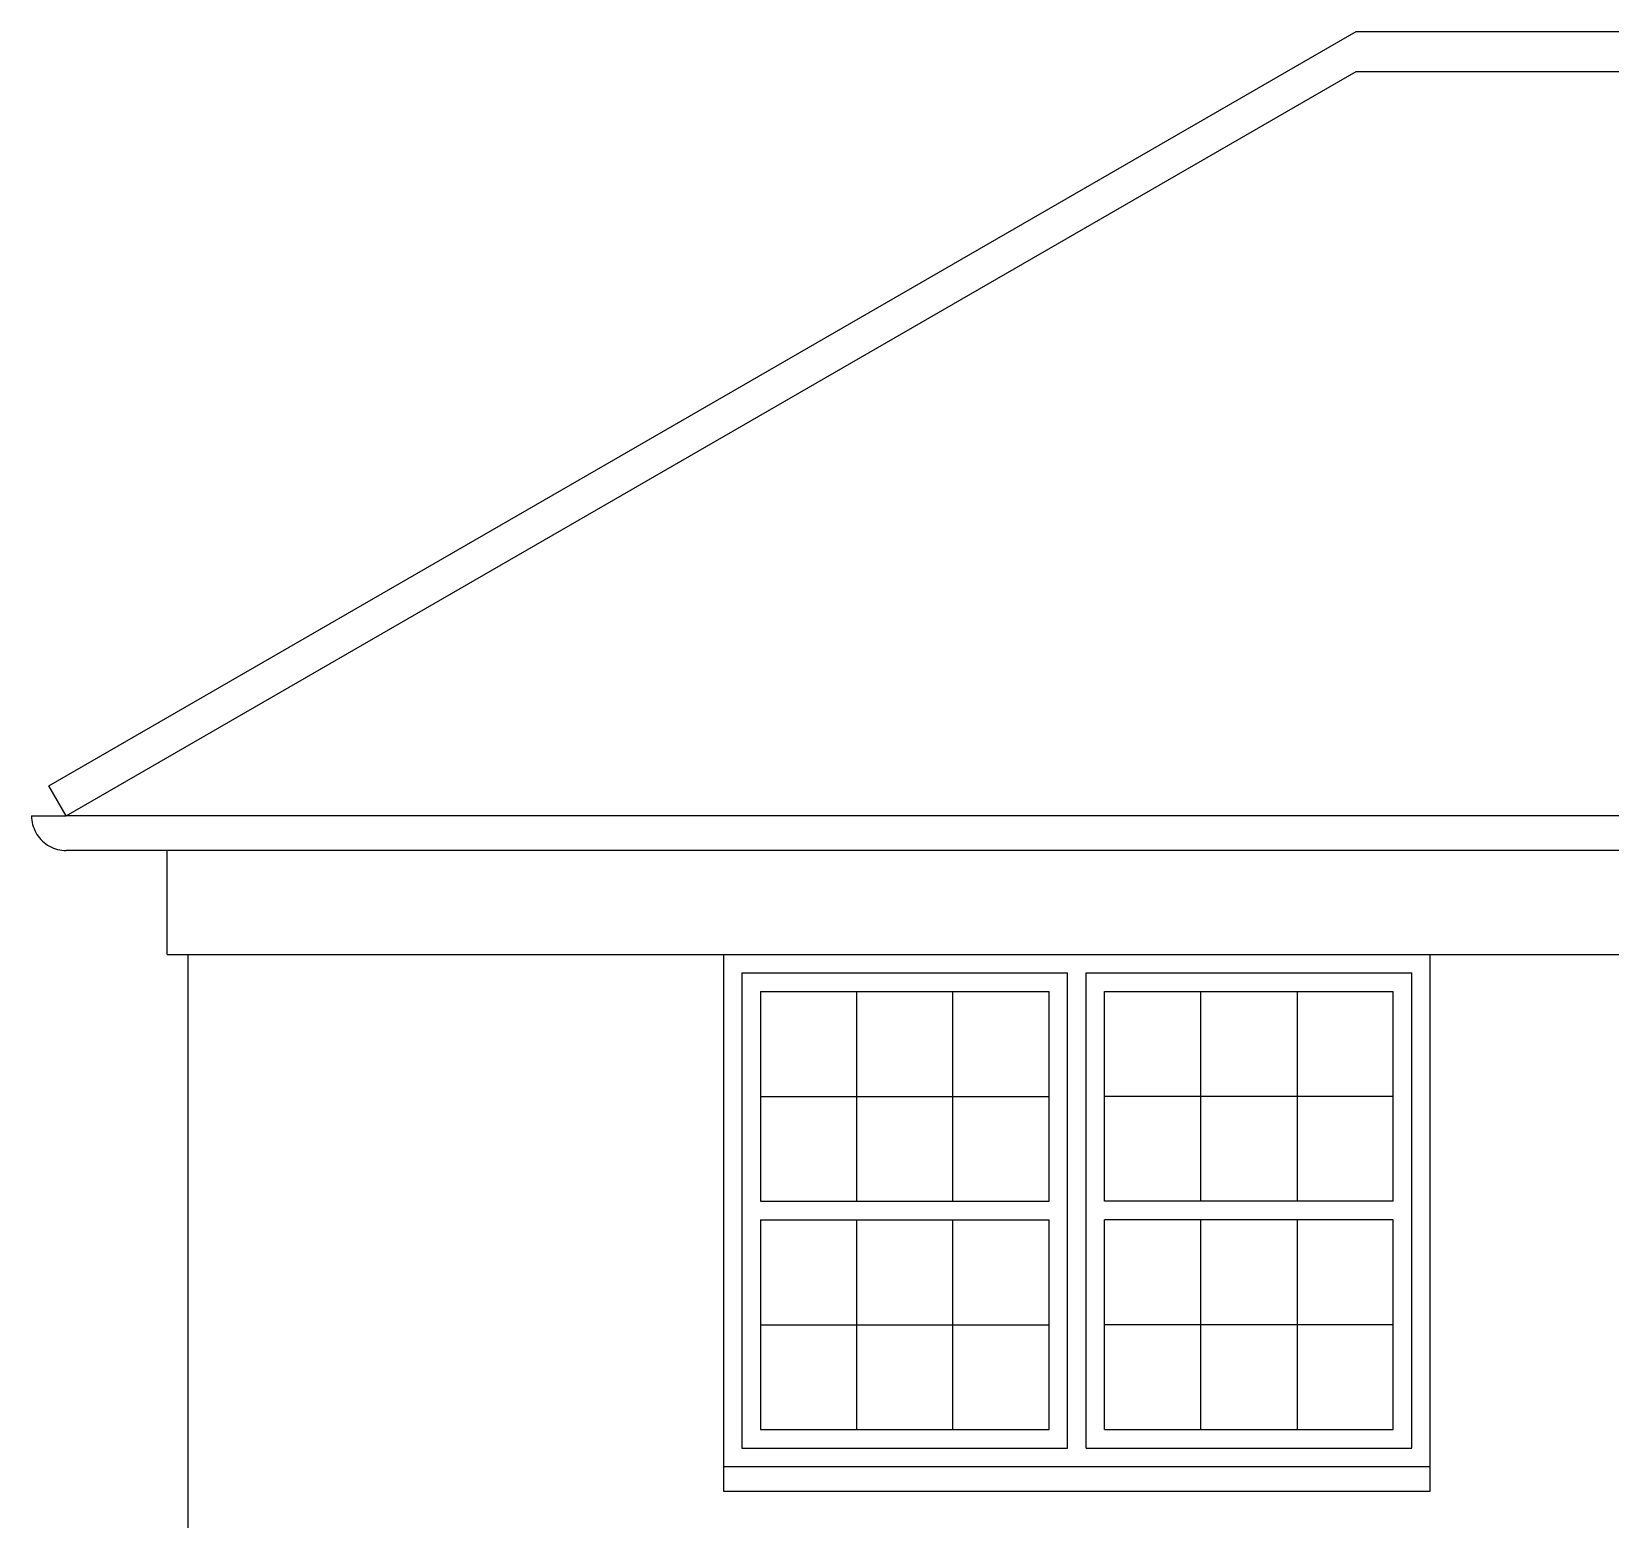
# Model space of a CAD drawing. Extents: x -71730 to 43516, y -8856 to 48457.
# Drawn here: x -71189 to -66931, y 6543 to 10558 of the extents above; entities that cross this region are included whole.
import ezdxf

# ---------------------------------------------------------------- set-up
doc = ezdxf.new("R2010")
doc.units = 0
doc.header["$MEASUREMENT"] = 0
doc.layers.get('0').update_dxf_attribs({"linetype": 'CONTINUOUS'})

msp = doc.modelspace()

# ---------------------------------------------------------------- linework, layer by layer
for p, q in [((-71142.4, 8522.1), (-67616.8, 10557.6)), ((-67616.8, 10557.6), (-56705.9, 10557.6)), ((-71095.8, 8441.3), (-67616.8, 10449.9)), ((-67616.8, 10449.9), (-56892.6, 10449.9)), ((-71095.8, 8441.3), (-71142.4, 8522.1)), ((-71189.1, 8441.3), (-71095.8, 8441.3)), ((-71189.1, 8441.3), (-71188.9, 8435.4)), ((-71188.9, 8435.4), (-71188.3, 8429.6)), ((-60278.2, 8441.3), (-71095.8, 8441.3)), ((-71188.3, 8429.6), (-71187.4, 8423.8)), ((-71187.4, 8423.8), (-71186.2, 8418.1)), ((-71186.2, 8418.1), (-71184.5, 8412.5)), ((-71184.5, 8412.5), (-71182.5, 8407)), ((-71182.5, 8407), (-71180.2, 8401.6)), ((-71180.2, 8401.6), (-71177.5, 8396.3)), ((-71177.5, 8396.3), (-71174.6, 8391.3)), ((-71174.6, 8391.3), (-71171.3, 8386.5)), ((-71171.3, 8386.5), (-71167.7, 8381.8)), ((-71167.7, 8381.8), (-71163.8, 8377.4)), ((-71163.8, 8377.4), (-71159.6, 8373.3)), ((-71159.6, 8373.3), (-71155.2, 8369.4)), ((-71155.2, 8369.4), (-71150.6, 8365.8)), ((-71150.6, 8365.8), (-71145.8, 8362.5)), ((-71145.8, 8362.5), (-71140.7, 8359.5)), ((-71140.7, 8359.5), (-71135.5, 8356.9)), ((-71135.5, 8356.9), (-71130.1, 8354.5)), ((-71130.1, 8354.5), (-71124.6, 8352.6)), ((-71124.6, 8352.6), (-71119, 8350.9)), ((-71119, 8350.9), (-71113.3, 8349.6)), ((-71113.3, 8349.6), (-71107.5, 8348.7)), ((-71107.5, 8348.7), (-71101.6, 8348.2)), ((-71101.6, 8348.2), (-71095.8, 8348)), ((-70823.5, 8348), (-71095.8, 8348)), ((-60184.8, 8348), (-70823.5, 8348)), ((-70823.5, 8067.4), (-70823.5, 8348)), ((-70823.5, 8067.4), (-70767.9, 8067.4)), ((-70767.9, 8067.4), (-69323.3, 8067.4)), ((-70767.9, 8067.4), (-70767.9, 2999.5)), ((-69323.3, 8067.4), (-67416.5, 8067.4)), ((-69323.3, 8067.4), (-69323.3, 6685.4)), ((-67416.5, 8067.4), (-65066.8, 8067.4)), ((-67416.5, 6685.4), (-67416.5, 8067.4)), ((-69273.3, 8017.4), (-69273.3, 6735.4)), ((-69273.3, 8017.4), (-68394.9, 8017.4)), ((-68394.9, 6735.4), (-68394.9, 8017.4)), ((-68344.9, 6735.4), (-68344.9, 8017.4)), ((-68344.9, 8017.4), (-67466.5, 8017.4)), ((-67466.5, 6735.4), (-67466.5, 8017.4)), ((-69223.3, 7967.4), (-69223.3, 7684.4)), ((-69223.3, 7967.4), (-68963.9, 7967.4)), ((-68963.9, 7967.4), (-68704.4, 7967.4)), ((-68963.9, 7967.4), (-68963.9, 7684.4)), ((-68704.4, 7967.4), (-68444.9, 7967.4)), ((-68704.4, 7684.4), (-68704.4, 7967.4)), ((-68444.9, 7684.4), (-68444.9, 7967.4)), ((-68294.9, 7684.4), (-68294.9, 7967.4)), ((-68294.9, 7967.4), (-68035.4, 7967.4)), ((-68035.4, 7967.4), (-67775.9, 7967.4)), ((-68035.4, 7684.4), (-68035.4, 7967.4)), ((-67775.9, 7967.4), (-67516.5, 7967.4)), ((-67775.9, 7967.4), (-67775.9, 7684.4)), ((-67516.5, 7684.4), (-67516.5, 7967.4)), ((-69223.3, 7684.4), (-69223.3, 7401.4)), ((-69223.3, 7684.4), (-68963.9, 7684.4)), ((-68963.9, 7684.4), (-68963.9, 7401.4)), ((-68963.9, 7684.4), (-68704.4, 7684.4)), ((-68704.4, 7684.4), (-68444.9, 7684.4)), ((-68704.4, 7401.4), (-68704.4, 7684.4)), ((-68444.9, 7401.4), (-68444.9, 7684.4)), ((-68035.4, 7684.4), (-68294.9, 7684.4)), ((-68294.9, 7401.4), (-68294.9, 7684.4)), ((-67775.9, 7684.4), (-68035.4, 7684.4)), ((-68035.4, 7401.4), (-68035.4, 7684.4)), ((-67775.9, 7684.4), (-67775.9, 7401.4)), ((-67516.5, 7684.4), (-67775.9, 7684.4)), ((-67516.5, 7401.4), (-67516.5, 7684.4)), ((-69223.3, 7401.4), (-68963.9, 7401.4)), ((-68963.9, 7401.4), (-68704.4, 7401.4)), ((-68704.4, 7401.4), (-68444.9, 7401.4)), ((-68035.4, 7401.4), (-68294.9, 7401.4)), ((-67775.9, 7401.4), (-68035.4, 7401.4)), ((-67516.5, 7401.4), (-67775.9, 7401.4)), ((-69223.3, 7351.4), (-69223.3, 7068.4)), ((-69223.3, 7351.4), (-68963.9, 7351.4)), ((-68963.9, 7351.4), (-68704.4, 7351.4)), ((-68963.9, 7351.4), (-68963.9, 7068.4)), ((-68704.4, 7068.4), (-68704.4, 7351.4)), ((-68704.4, 7351.4), (-68444.9, 7351.4)), ((-68444.9, 7068.4), (-68444.9, 7351.4)), ((-68294.9, 7068.4), (-68294.9, 7351.4)), ((-68035.4, 7351.4), (-68294.9, 7351.4)), ((-67775.9, 7351.4), (-68035.4, 7351.4)), ((-68035.4, 7068.4), (-68035.4, 7351.4)), ((-67516.5, 7351.4), (-67775.9, 7351.4)), ((-67775.9, 7351.4), (-67775.9, 7068.4)), ((-67516.5, 7068.4), (-67516.5, 7351.4)), ((-69223.3, 7068.4), (-69223.3, 6785.4)), ((-69223.3, 7068.4), (-68963.9, 7068.4)), ((-68963.9, 7068.4), (-68963.9, 6785.4)), ((-68963.9, 7068.4), (-68704.4, 7068.4)), ((-68704.4, 7068.4), (-68444.9, 7068.4)), ((-68704.4, 6785.4), (-68704.4, 7068.4)), ((-68444.9, 6785.4), (-68444.9, 7068.4)), ((-68035.4, 7068.4), (-68294.9, 7068.4)), ((-68294.9, 6785.4), (-68294.9, 7068.4)), ((-67775.9, 7068.4), (-68035.4, 7068.4)), ((-68035.4, 6785.4), (-68035.4, 7068.4)), ((-67775.9, 7068.4), (-67775.9, 6785.4)), ((-67516.5, 7068.4), (-67775.9, 7068.4)), ((-67516.5, 6785.4), (-67516.5, 7068.4)), ((-69223.3, 6785.4), (-68963.9, 6785.4)), ((-68963.9, 6785.4), (-68704.4, 6785.4)), ((-68704.4, 6785.4), (-68444.9, 6785.4)), ((-68294.9, 6785.4), (-68035.4, 6785.4)), ((-68035.4, 6785.4), (-67775.9, 6785.4)), ((-67775.9, 6785.4), (-67516.5, 6785.4)), ((-69273.3, 6735.4), (-68394.9, 6735.4)), ((-68344.9, 6735.4), (-67466.5, 6735.4)), ((-69323.3, 6685.4), (-67416.5, 6685.4)), ((-69323.3, 6685.4), (-69323.3, 6618.8)), ((-67416.5, 6618.8), (-67416.5, 6685.4)), ((-69323.3, 6618.8), (-67416.5, 6618.8))]:
    msp.add_line(p, q)

doc.saveas('drawing.dxf')
